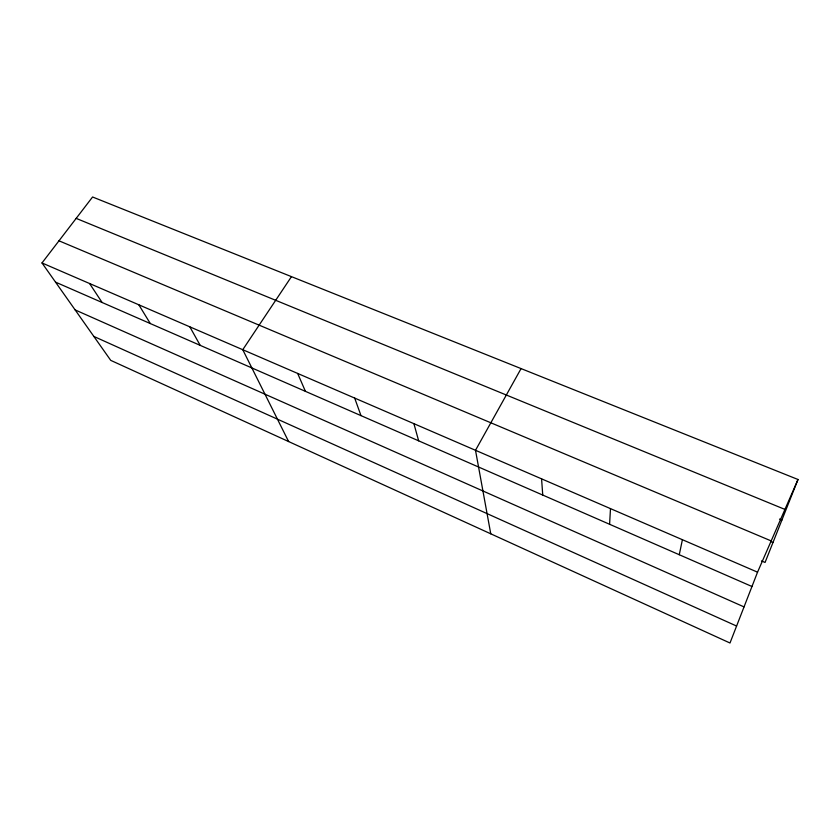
<?xml version="1.0" encoding="UTF-8"?>
<svg xmlns="http://www.w3.org/2000/svg" width="840" height="840" viewBox="0 0 840 840"><rect width="100%" height="100%" fill="white"/><g stroke="black" fill="none" stroke-linecap="round" stroke-linejoin="round"><path stroke-width="1.26" d="M609.588 524.276L610.491 508.62M679.266 554.726L682.405 539.7M798 479.493L757.544 572.176L729.992 643.01L110.733 360.36L42 262.952L92.579 196.991L798 479.493L765.062 562.453L761.481 560.921M521.073 368.592L475.503 450.293L490.76 533.82M291.459 276.633L242.76 349.713L288.624 441.567M76.177 218.379L784.938 509.418M779.51 519.078L781.893 520.065M58.979 240.807L771.183 540.918M770.585 541.485L772.989 542.493M42 262.952L757.544 572.176M55.535 282.135L751.968 586.499M75.127 309.907L744.03 606.9M93.839 336.431L736.586 626.042M89.555 283.5L102.113 302.484M138.81 304.784L150.297 323.547M189.84 326.844L200.183 345.345M297.665 373.433L305.424 391.346M354.669 398.076L360.99 415.622M413.91 423.675L418.656 440.832M541.579 478.842L542.745 495.054"/></g></svg>
